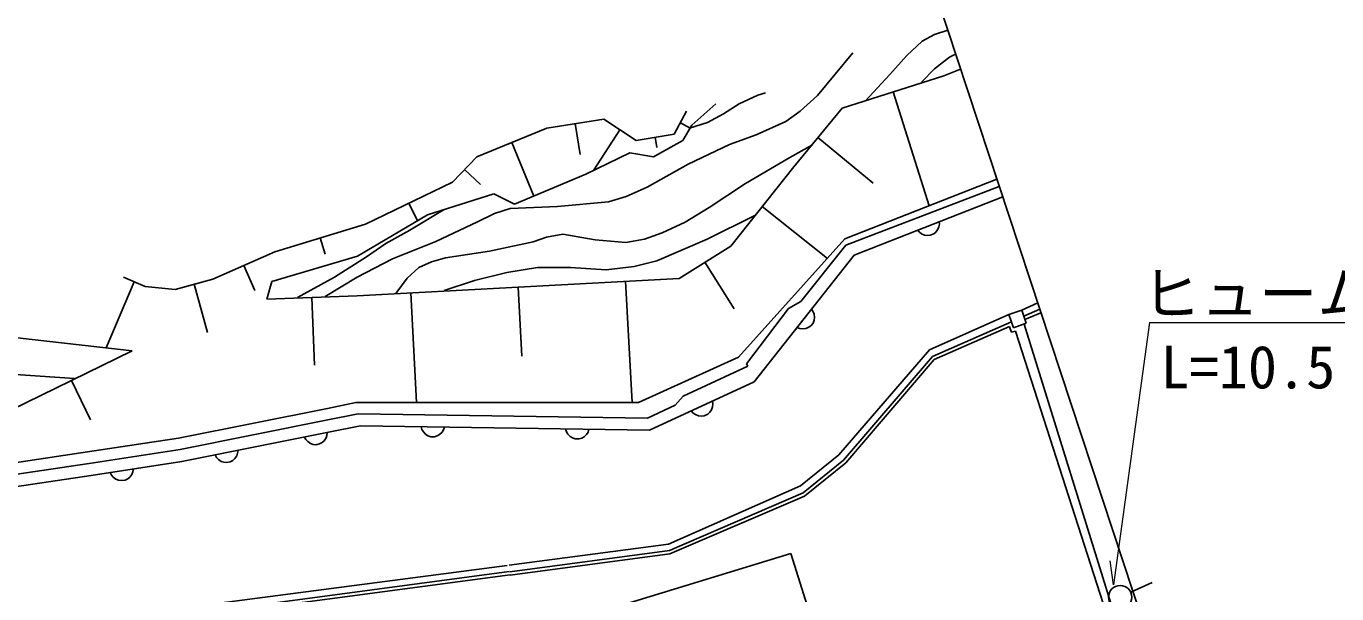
# Model space of a CAD drawing. Units: millimetres, scale not verified. Extents: x 40000 to 680000, y 20000 to 380000.
# Drawn here: x 507652 to 563712, y 295141 to 319399 of the extents above; entities that cross this region are included whole.
import ezdxf
from ezdxf.enums import TextEntityAlignment as Align

# ---------------------------------------------------------------- set-up
doc = ezdxf.new("R2010")
doc.units = ezdxf.units.MM
doc.header["$LTSCALE"] = 1000
for name, color, linetype, lineweight in [('M-BGD', 7, 'Continuous', 25), ('M-BMK-OTRS', 5, 'Continuous', 25), ('M-STR-HTXT', 7, 'Continuous', 13)]:
    doc.layers.add(name, color=color, linetype=linetype, lineweight=lineweight)
doc.styles.add('ＭＳ ゴシック', font='')
doc.styles.get('ＭＳ ゴシック').set_extended_font_data('MS Gothic')

msp = doc.modelspace()

# ---------------------------------------------------------------- linework, layer by layer
at = {"layer": 'M-BGD'}
for p, q in [((546503, 319046), (545976, 318756)), ((547073, 319227), (546503, 319046)), ((545976, 318756), (545316, 318155)), ((541502, 316441), (543007, 318267)), ((545316, 318155), (544588, 317334)), ((546506, 317583), (547150, 318073)), ((547150, 318073), (547408, 318211)), ((544588, 317334), (543539, 316203)), ((545944, 317004), (546506, 317583)), ((546903, 317284), (547620, 317569)), ((542554, 315894), (546903, 317284)), ((538147, 316089), (538946, 316446)), ((538946, 316446), (539277, 316551)), ((540762, 315762), (541502, 316441)), ((544729, 316589), (546283, 311724)), ((535366, 314781), (535901, 315764)), ((536128, 315165), (537150, 316077)), ((536792, 315291), (537476, 315649)), ((537476, 315649), (538147, 316089)), ((540138, 315334), (540762, 315762)), ((540485, 313390), (542554, 315894)), ((529918, 315049), (532353, 315426)), ((531135, 315238), (531341, 313910)), ((532353, 315426), (533745, 314520)), ((535633, 315273), (536054, 315044)), ((535633, 315273), (536054, 315044)), ((536128, 315165), (535736, 314521)), ((536029, 315039), (536792, 315291)), ((538874, 314761), (540138, 315334)), ((526932, 313823), (529918, 315049)), ((533049, 314973), (531915, 313231)), ((533745, 314520), (535366, 314781)), ((535736, 314521), (534478, 313817)), ((534556, 314651), (534626, 314216)), ((534556, 314651), (534626, 314216)), ((537736, 314349), (538874, 314761)), ((541520, 314642), (543877, 312695)), ((528425, 314436), (529368, 312138)), ((533472, 313989), (531583, 313069)), ((534478, 313817), (533472, 313989)), ((535970, 313507), (537736, 314349)), ((540316, 313784), (541283, 314328)), ((525881, 312733), (526932, 313823)), ((534212, 312515), (535970, 313507)), ((537790, 310003), (540485, 313390)), ((538417, 312673), (540316, 313784)), ((526406, 313278), (527081, 312628)), ((531583, 313069), (528534, 311787)), ((549175, 312858), (542674, 310309)), ((522163, 310945), (525881, 312733)), ((533312, 312117), (534212, 312515)), ((536863, 311651), (538417, 312673)), ((549277, 312549), (542717, 310046)), ((524022, 311839), (524386, 311082)), ((527649, 312232), (524821, 311336)), ((527649, 312232), (528534, 311787)), ((528347, 311610), (530379, 311697)), ((530379, 311697), (532563, 311899)), ((532563, 311899), (533312, 312117)), ((539138, 311696), (541925, 309478)), ((549425, 312102), (543070, 309620)), ((521820, 309576), (524821, 311336)), ((524061, 310687), (525528, 311564)), ((526963, 311039), (527685, 311399)), ((527685, 311399), (528347, 311610)), ((535837, 311028), (536863, 311651)), ((538823, 311312), (536775, 310295)), ((518283, 309756), (522163, 310945)), ((523031, 310116), (524061, 310687)), ((525171, 310197), (526963, 311039)), ((534862, 310565), (535837, 311028)), ((545775, 310698), (545857, 310601)), ((545857, 310601), (545950, 310530)), ((546470, 310522), (546566, 310604)), ((546566, 310604), (546637, 310697)), ((546637, 310697), (546693, 310827)), ((546693, 310827), (546712, 310942)), ((546712, 310942), (546704, 311068)), ((520223, 310350), (520434, 309663)), ((522207, 309549), (523031, 310116)), ((523321, 309456), (525171, 310197)), ((527464, 309778), (529331, 310183)), ((529331, 310183), (529904, 310384)), ((529904, 310384), (530611, 310510)), ((530611, 310510), (531992, 310275)), ((531992, 310275), (533300, 310152)), ((533300, 310152), (534093, 310298)), ((534093, 310298), (534862, 310565)), ((536775, 310295), (534625, 309367)), ((538114, 305252), (542674, 310309)), ((542717, 310046), (540780, 307627)), ((545950, 310530), (546080, 310475)), ((546080, 310475), (546195, 310456)), ((546195, 310456), (546321, 310463)), ((546321, 310463), (546470, 310522)), ((515637, 308595), (518283, 309756)), ((521820, 309576), (518157, 308485)), ((520833, 308670), (522207, 309549)), ((521809, 308672), (523321, 309456)), ((524991, 309335), (525585, 309497)), ((525585, 309497), (527464, 309778)), ((535584, 308622), (537790, 310003)), ((538792, 304203), (543070, 309620)), ((516960, 309176), (517429, 308107)), ((523946, 308636), (524453, 309082)), ((524453, 309082), (524991, 309335)), ((529517, 309080), (528210, 308867)), ((530930, 309084), (529517, 309080)), ((532459, 308981), (530930, 309084)), ((533651, 309135), (532459, 308981)), ((534625, 309367), (533651, 309135)), ((536687, 309313), (537938, 307314)), ((512273, 308471), (511074, 305646)), ((511809, 308668), (512737, 308274)), ((514023, 308143), (515637, 308595)), ((514830, 308369), (515406, 306314)), ((517945, 307729), (518157, 308485)), ((519253, 307804), (520833, 308670)), ((520433, 307842), (521809, 308672)), ((521802, 307876), (535584, 308622)), ((523467, 307979), (523946, 308636)), ((526826, 308528), (525531, 308099)), ((528210, 308867), (526826, 308528)), ((533287, 308498), (533568, 303315)), ((533287, 308498), (533568, 303315)), ((512737, 308274), (514023, 308143)), ((517945, 307729), (521802, 307876)), ((519873, 307803), (519984, 304911)), ((524099, 308001), (524352, 303321)), ((528693, 308249), (528853, 305291)), ((538468, 304967), (540263, 307328)), ((540780, 307627), (540263, 307328)), ((541310, 307198), (541241, 307303)), ((549687, 307073), (550234, 307265)), ((550234, 307265), (550920, 307571)), ((550234, 307265), (550432, 306701)), ((550326, 307005), (551010, 307299)), ((541211, 306588), (541310, 306714)), ((541352, 307089), (541310, 307198)), ((541310, 306714), (541353, 306833)), ((541368, 306948), (541352, 307089)), ((541353, 306833), (541368, 306948)), ((546296, 305566), (549687, 307073)), ((546423, 305287), (549794, 306767)), ((549885, 306509), (549687, 307073)), ((550432, 306701), (549885, 306509)), ((554293, 293961), (550339, 306668)), ((550375, 306863), (551057, 307156)), ((512185, 305520), (504694, 306369)), ((540621, 306519), (540740, 306476)), ((540740, 306476), (540856, 306461)), ((540856, 306461), (540996, 306477)), ((540996, 306477), (541105, 306519)), ((541105, 306519), (541211, 306588)), ((549707, 306565), (546484, 305150)), ((549743, 306459), (549707, 306565)), ((549793, 306317), (549743, 306459)), ((549970, 306361), (549793, 306317)), ((549970, 306361), (553989, 293886)), ((546296, 305566), (542418, 301079)), ((506992, 302993), (512185, 305520)), ((533843, 303315), (538114, 305252)), ((538468, 304967), (538526, 304871)), ((546423, 305287), (542611, 300856)), ((546484, 305150), (542708, 300742)), ((509716, 304344), (506777, 304543)), ((538526, 304871), (535752, 303582)), ((509589, 304256), (510409, 302571)), ((538792, 304203), (534316, 302133)), ((520544, 303056), (521751, 303323)), ((521751, 303323), (533843, 303315)), ((535752, 303582), (535405, 303209)), ((537022, 303252), (537008, 303377)), ((514160, 301798), (520544, 303056)), ((520486, 302560), (521849, 302833)), ((534229, 302643), (521849, 302833)), ((535405, 303209), (534229, 302643)), ((535405, 303209), (534229, 302643)), ((536100, 302958), (536187, 302866)), ((536187, 302866), (536283, 302800)), ((536283, 302800), (536416, 302751)), ((536416, 302751), (536532, 302739)), ((536532, 302739), (536658, 302753)), ((536658, 302753), (536803, 302820)), ((536803, 302820), (536895, 302907)), ((536895, 302907), (536961, 303003)), ((536961, 303003), (537009, 303136)), ((537009, 303136), (537022, 303252)), ((514235, 301303), (520486, 302560)), ((521951, 302323), (520589, 302050)), ((534316, 302133), (521951, 302323)), ((524543, 302283), (524581, 302162)), ((525501, 302148), (525542, 302268)), ((530725, 302188), (530763, 302067)), ((531683, 302053), (531725, 302172)), ((510276, 301210), (514160, 301798)), ((520589, 302050), (514312, 300789)), ((519551, 301841), (519614, 301731)), ((519614, 301731), (519693, 301645)), ((519693, 301645), (519811, 301567)), ((520203, 301543), (520313, 301606)), ((520313, 301606), (520399, 301685)), ((520399, 301685), (520477, 301802)), ((520477, 301802), (520516, 301912)), ((520516, 301912), (520532, 302038)), ((524581, 302162), (524639, 302061)), ((524639, 302061), (524738, 301960)), ((524738, 301960), (524837, 301898)), ((524837, 301898), (524956, 301856)), ((524956, 301856), (525116, 301854)), ((525116, 301854), (525237, 301892)), ((525237, 301892), (525337, 301951)), ((525337, 301951), (525439, 302049)), ((525439, 302049), (525501, 302148)), ((530763, 302067), (530821, 301966)), ((530821, 301966), (530920, 301865)), ((530920, 301865), (531019, 301803)), ((531019, 301803), (531138, 301761)), ((531138, 301761), (531298, 301759)), ((531298, 301759), (531419, 301797)), ((531419, 301797), (531520, 301856)), ((531520, 301856), (531621, 301954)), ((531621, 301954), (531683, 302053)), ((499959, 299658), (510276, 301210)), ((510350, 300716), (514235, 301303)), ((515732, 301074), (515795, 300964)), ((516658, 301036), (516697, 301145)), ((516697, 301145), (516712, 301271)), ((519811, 301567), (519920, 301527)), ((519920, 301527), (520046, 301512)), ((520046, 301512), (520203, 301543)), ((542418, 301079), (540769, 299757)), ((500033, 299164), (510350, 300716)), ((514312, 300789), (510428, 300202)), ((515795, 300964), (515873, 300878)), ((515873, 300878), (515991, 300800)), ((515991, 300800), (516101, 300761)), ((516101, 300761), (516226, 300745)), ((516226, 300745), (516383, 300777)), ((516383, 300777), (516493, 300839)), ((516493, 300839), (516579, 300918)), ((516579, 300918), (516658, 301036)), ((542611, 300856), (540893, 299457)), ((542708, 300742), (540950, 299318)), ((510428, 300202), (500109, 298649)), ((511246, 300329), (511304, 300216)), ((511304, 300216), (511378, 300126)), ((511378, 300126), (511492, 300042)), ((511492, 300042), (511599, 299998)), ((511599, 299998), (511724, 299976)), ((511724, 299976), (511882, 300000)), ((511882, 300000), (511995, 300057)), ((511995, 300057), (512085, 300131)), ((512085, 300131), (512169, 300245)), ((512169, 300245), (512213, 300353)), ((512213, 300353), (512235, 300477)), ((540769, 299757), (535127, 297255)), ((540893, 299457), (535162, 296992)), ((540950, 299318), (535181, 296843)), ((535127, 297255), (528304, 296358)), ((535162, 296992), (528341, 296083)), ((528360, 295939), (535181, 296843)), ((532613, 294497), (540361, 296860)), ((542100, 291315), (540361, 296860)), ((528313, 296088), (512752, 294018)), ((528227, 296356), (512860, 294339)), ((512704, 293876), (528359, 295947)), ((554901, 295205), (555810, 295624))]:
    msp.add_line(p, q, dxfattribs=at)
msp.add_circle((554447, 294996), 500, dxfattribs=at)
at = {"layer": 'M-BMK-OTRS'}
msp.add_line((541008, 337603), (556679, 290122), dxfattribs=at)
at = {"layer": 'M-STR-HTXT'}
for p, q in [((555705, 306732), (554163, 295523)), ((555705, 306732), (573033, 306732)), ((554163, 295523), (554022, 296552))]:
    msp.add_line(p, q, dxfattribs=at)

# ---------------------------------------------------------------- texts
at = {"layer": 'M-STR-HTXT', "style": 'ＭＳ ゴシック'}
for s, p in [('ヒューム管600', (555383, 306504)), ('L=10.5', (556168, 303369))]:
    msp.add_text(s, height=1833, dxfattribs=at).set_placement(p, align=Align.BOTTOM_LEFT)

doc.saveas('drawing.dxf')
